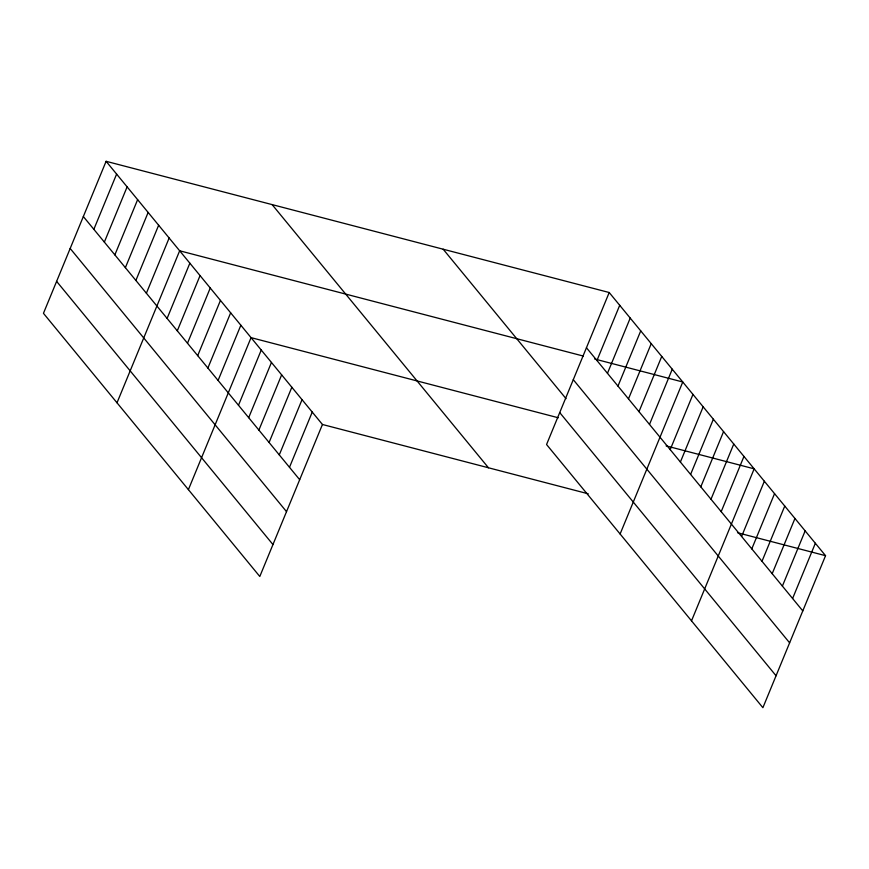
<?xml version="1.0" encoding="UTF-8"?>
<svg xmlns="http://www.w3.org/2000/svg" width="869" height="869" viewBox="0 0 869 869"><rect width="100%" height="100%" fill="white"/><g stroke="black" fill="none" stroke-linecap="round" stroke-linejoin="round"><path stroke-width="1.3" d="M106.105 161.308L43.45 313.318L259.798 576.484L322.442 424.485L106.105 161.308L609.202 292.516L825.55 555.682L762.895 707.692L546.558 444.515L609.202 292.516M93.852 229.318L116.609 174.093M104.356 242.103L127.113 186.878M114.86 254.878L137.628 199.653M125.375 267.663L148.132 212.438M135.879 280.448L158.647 225.223M146.383 293.233L169.151 238.008M117.011 402.792L179.655 250.793L583.403 356.084M167.098 318.423L189.855 263.198M177.298 330.828L200.055 275.603M187.498 343.233L210.255 288.008M197.697 355.638L220.454 300.413M207.887 368.043L230.654 312.818M218.086 380.448L240.854 325.234M188.399 489.638L251.054 337.639L558.322 417.772M238.486 405.269L261.254 350.044M248.686 417.674L271.454 362.449M258.886 430.079L281.654 374.854M269.086 442.484L291.843 387.259M279.286 454.889L302.043 399.675M289.486 467.305L312.243 412.08M596.949 360.516L619.716 305.291M607.464 373.301L630.221 318.076M617.968 386.086L640.735 330.861M628.483 398.871L651.239 343.646M638.987 411.656L661.744 356.431M649.491 424.43L672.258 369.206M620.108 534L682.762 381.991L594.722 359.027M670.205 449.621L692.962 394.396M680.394 462.026L703.162 406.801M690.594 474.441L713.362 419.216M700.794 486.846L723.562 431.621M710.994 499.251L733.762 444.026M721.194 511.656L743.962 456.431M691.507 620.846L754.162 468.836L666.11 445.884M741.594 536.466L764.351 481.241M751.794 548.882L774.551 493.657M761.994 561.287L784.75 506.062M772.193 573.692L794.95 518.467M782.393 586.097L805.15 530.872M792.593 598.502L815.35 543.277M322.442 424.485L588.248 493.798M737.509 532.73L825.55 555.682M586.445 347.741L802.793 610.907M573.279 379.677L789.628 642.843M443.179 249.218L566.034 398.665M559.723 412.579L776.06 675.756M272.127 204.606L488.465 467.783M83.337 216.533L299.686 479.71M70.172 248.469L286.52 511.645M56.615 281.371L272.953 544.548"/></g></svg>
